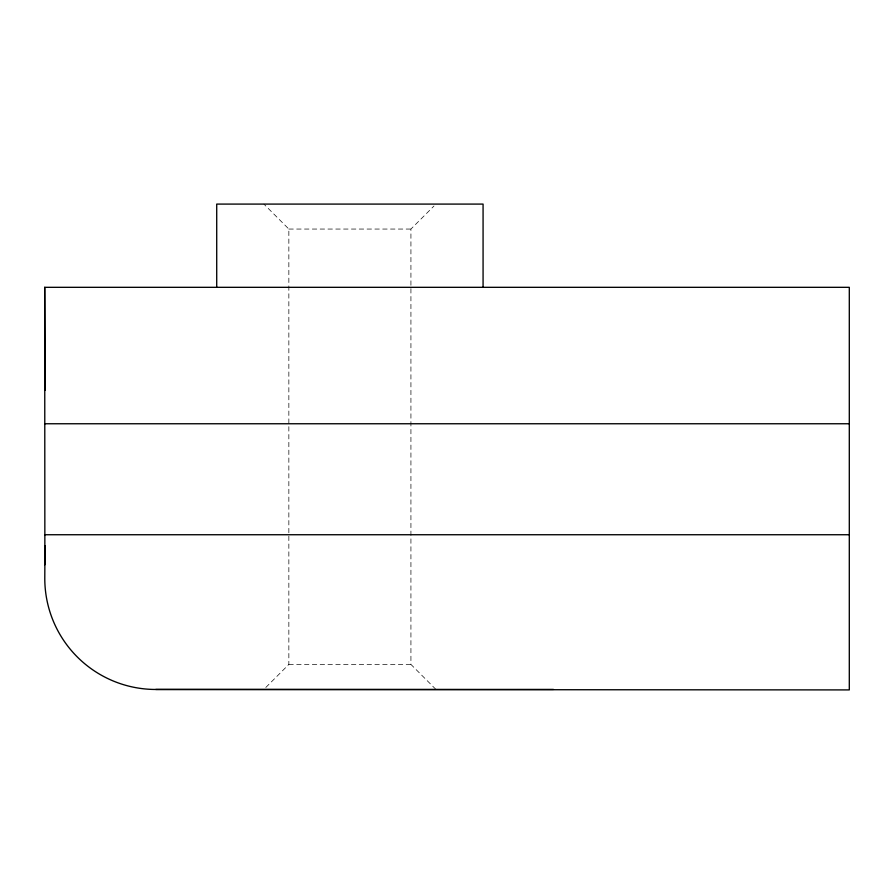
<?xml version="1.0" encoding="UTF-8"?>
<svg xmlns="http://www.w3.org/2000/svg" width="894" height="894" viewBox="0 0 894 894"><rect width="100%" height="100%" fill="white"/><g stroke="black" fill="none" stroke-linecap="round" stroke-linejoin="round"><path stroke-width="0.67" stroke-dasharray="4.47 3.35" d="M435.903 689.386L410.927 664.421L410.927 229.054L433.981 206.011M265.809 687.464L288.851 664.421L288.851 229.054L263.886 204.089M288.851 229.054L410.927 229.054M288.851 664.421L410.927 664.421"/><path stroke-width="1.34" d="M44.868 564.762L44.789 578.485A110.979 110.979 0 0 0 155.768 689.464L849.3 689.911L849.3 287.32L44.7 287.32L44.868 564.762L45.136 545.653M44.7 423.756L849.3 423.756M44.7 534.735L849.3 534.735M155.768 689.464L553.464 689.419M44.7 287.32L45.147 390.343M483.073 287.32L483.073 204.089L216.717 204.089L216.717 287.32"/></g></svg>
